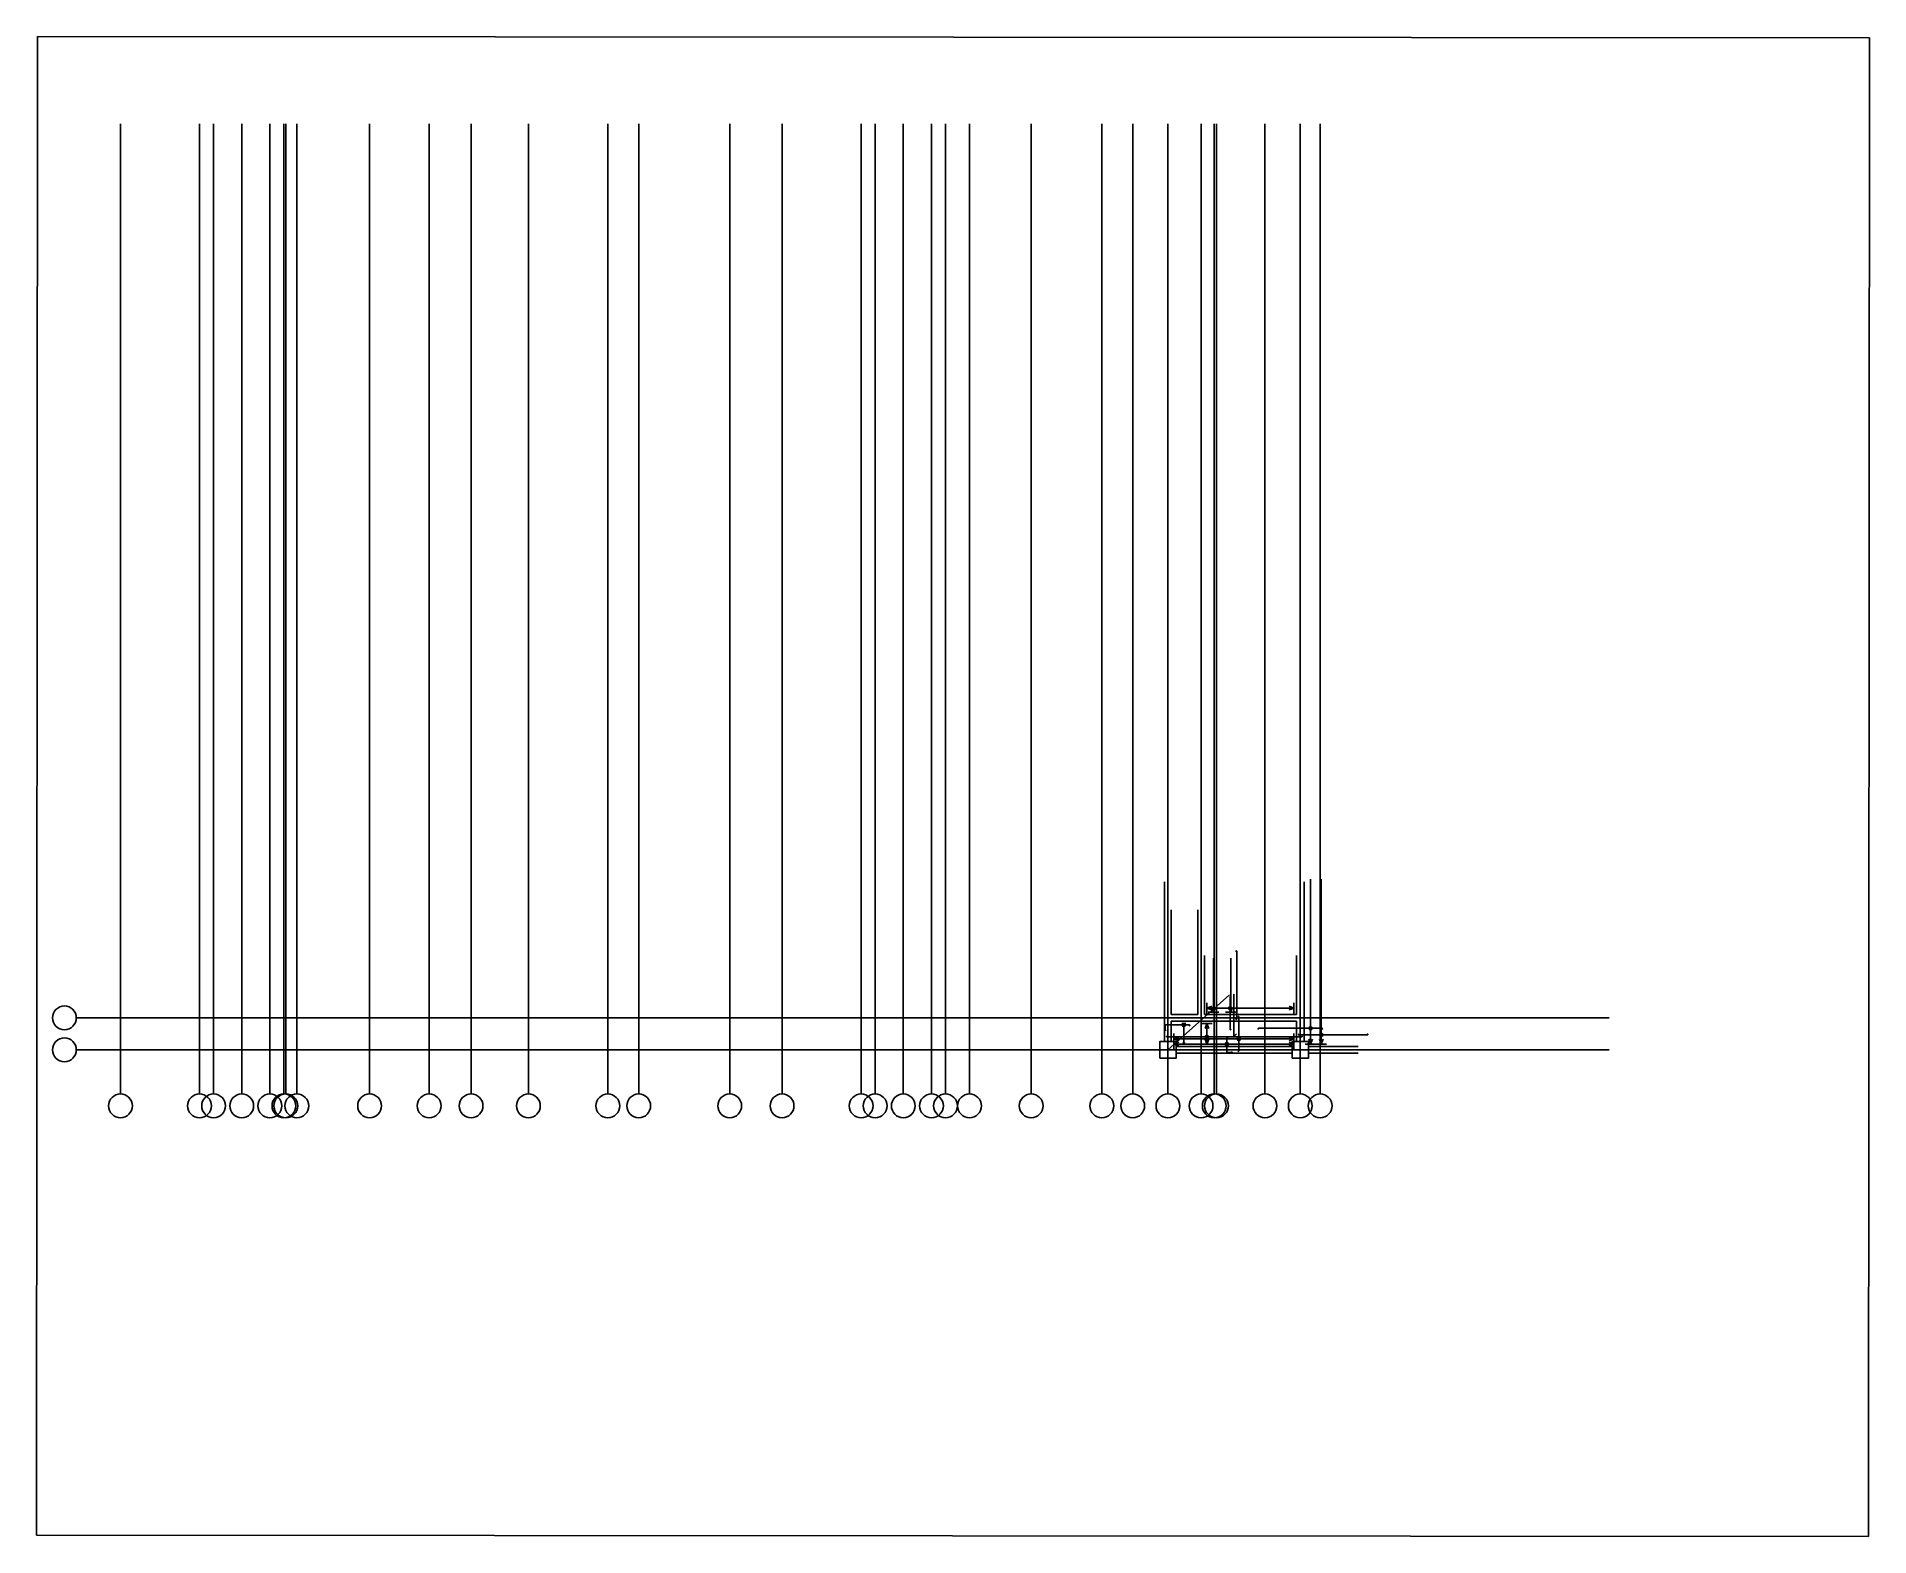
# Model space of a CAD drawing. Header units: metres. Extents: x 2922 to 86025, y -69710 to -1699.
import ezdxf

# ---------------------------------------------------------------- set-up
doc = ezdxf.new("R2010")
doc.units = ezdxf.units.M
for name, color, linetype in [('Axis Circle(Dir 1)', 7, 'Continuous'), ('Axis Circle(Dir 2)', 7, 'Continuous'), ('Axis Line(Dir 1)', 7, 'Continuous'), ('Axis Line(Dir 2)', 7, 'Continuous'), ('Beam Line', 7, 'Continuous'), ('Column Line', 7, 'Continuous'), ('Ghost Axis Line', 7, 'Continuous'), ('Rebar Label', 7, 'Continuous'), ('Rebar Line', 7, 'Continuous'), ('Rebar Span Line', 7, 'Continuous'), ('SheetView', 7, 'Continuous'), ('Slab Edge Line', 7, 'Continuous'), ('Top Rebar Line', 7, 'Continuous'), ('Top Rebar Span Line', 7, 'Continuous')]:
    doc.layers.add(name, color=color, linetype=linetype)

msp = doc.modelspace()

# ---------------------------------------------------------------- linework, layer by layer
at = {"layer": 'Axis Circle(Dir 1)', "transparency": 33554687}
for centre in [(4181, -46198), (4181, -47648)]:
    msp.add_circle(centre, 540, dxfattribs=at)
at = {"layer": 'Axis Circle(Dir 2)', "transparency": 33554687}
for centre in [(6721, -50188), (10306, -50188), (10946, -50188), (12221, -50188), (13496, -50188), (14136, -50188), (14221, -50188), (14721, -50188), (18021, -50188), (20721, -50188), (22621, -50188), (25221, -50188), (28821, -50188), (30221, -50188), (34347, -50188), (36721, -50188), (40306, -50188), (40946, -50188), (42221, -50188), (43496, -50188), (44136, -50188), (45221, -50188), (48021, -50188), (51221, -50188), (52621, -50188), (54221, -50188), (55721, -50188), (56321, -50188), (56421, -50188), (58621, -50188), (60221, -50188), (61121, -50188)]:
    msp.add_circle(centre, 540, dxfattribs=at)
at = {"layer": 'Axis Line(Dir 1)', "transparency": 33554687}
for points in [[(4721, -46198), (74221, -46198)], [(4721, -47648), (74221, -47648)]]:
    msp.add_lwpolyline(points, dxfattribs=at)
at = {"layer": 'Axis Line(Dir 2)', "transparency": 33554687}
for points in [[(6721, -49648), (6721, -5648)], [(10306, -49648), (10306, -5648)], [(10946, -49648), (10946, -5648)], [(12221, -49648), (12221, -5648)], [(13496, -49648), (13496, -5648)], [(14136, -49648), (14136, -5648)], [(14221, -49648), (14221, -5648)], [(14721, -49648), (14721, -5648)], [(18021, -49648), (18021, -5648)], [(20721, -49648), (20721, -5648)], [(22621, -49648), (22621, -5648)], [(25221, -49648), (25221, -5648)], [(28821, -49648), (28821, -5648)], [(30221, -49648), (30221, -5648)], [(34347, -49648), (34347, -5648)], [(36721, -49648), (36721, -5648)], [(40306, -49648), (40306, -5648)], [(40946, -49648), (40946, -5648)], [(42221, -49648), (42221, -5648)], [(43496, -49648), (43496, -5648)], [(44136, -49648), (44136, -5648)], [(45221, -49648), (45221, -5648)], [(48021, -49648), (48021, -5648)], [(51221, -49648), (51221, -5648)], [(52621, -49648), (52621, -5648)], [(54221, -49648), (54221, -5648)], [(55721, -49648), (55721, -5648)], [(56321, -49648), (56321, -5648)], [(56421, -49648), (56421, -5648)], [(58621, -49648), (58621, -5648)], [(60221, -49648), (60221, -5648)], [(61121, -49648), (61121, -5648)]]:
    msp.add_lwpolyline(points, dxfattribs=at)
at = {"layer": 'Beam Line', "linetype": 'Continuous', "transparency": 33554687}
for points in [[(54071, -47273), (54071, -40023)], [(55571, -46048), (55571, -41298)], [(54596, -47798), (59846, -47798)], [(60596, -47798), (62846, -47798)]]:
    msp.add_lwpolyline(points, dxfattribs=at)
at = {"layer": 'Beam Line', "transparency": 33554687}
for points in [[(60396, -47273), (60396, -40023)], [(54371, -46048), (54371, -41298)], [(55871, -46048), (55871, -43373)], [(60046, -46048), (60046, -43373)], [(54371, -46048), (55571, -46048)], [(54371, -47273), (54371, -46348)], [(54371, -46348), (60046, -46348)], [(55871, -46048), (60046, -46048)], [(60046, -47273), (60046, -46348)], [(54596, -47498), (59846, -47498)], [(60596, -47498), (62846, -47498)]]:
    msp.add_lwpolyline(points, dxfattribs=at)
at = {"layer": 'Column Line', "transparency": 33554687}
for points in [[(53846, -48023), (54596, -48023), (54596, -47273), (53846, -47273)], [(59846, -48023), (60596, -48023), (60596, -47273), (59846, -47273)]]:
    msp.add_lwpolyline(points, close=True, dxfattribs=at)
at = {"layer": 'Ghost Axis Line', "transparency": 33554687}
msp.add_lwpolyline([(54221, -47648), (57016, -45148)], dxfattribs=at)
at = {"layer": 'Rebar Label', "transparency": 33554687}
for centre in [(57041, -45755), (54939, -46520), (55985, -47064), (56891, -47383), (57434, -47151), (60689, -46670), (61170, -46970)]:
    msp.add_circle(centre, 72, dxfattribs=at)
at = {"layer": 'Rebar Line', "transparency": 33554687}
for points in [[(57291, -46238), (57306, -46256, 0.701473), (57341, -46244), (57341, -43177, 0.701473), (57306, -43165), (57291, -43183)], [(57384, -47688), (57400, -47706, 0.701473), (57434, -47694), (57434, -46152, 0.701473), (57400, -46140), (57384, -46158)], [(54181, -47014), (54163, -47029, 0.701473), (54175, -47064), (60292, -47064, 0.701473), (60305, -47029), (60286, -47014)], [(60156, -46920), (60138, -46936, 0.701473), (60150, -46970), (63267, -46970, 0.701473), (63280, -46936), (63261, -46920)]]:
    msp.add_lwpolyline(points, format="xyb", dxfattribs=at)
at = {"layer": 'Rebar Span Line', "transparency": 33554687}
for p, q in [((61170, -47388), (61170, -39908)), ((61170, -47388), (61170, -39908)), ((61170, -47388), (61170, -39908)), ((57065, -45938), (57065, -43483)), ((55745, -46458), (56225, -46458)), ((55985, -46458), (55903, -46683)), ((55985, -47388), (55985, -46458)), ((55985, -46458), (56067, -46683)), ((56825, -45938), (57305, -45938)), ((57065, -45938), (56983, -45712)), ((57065, -45938), (57147, -45712)), ((54481, -47391), (54481, -46911)), ((54481, -47151), (54707, -47069)), ((59936, -47151), (54481, -47151)), ((54481, -47151), (54707, -47233)), ((55985, -47388), (55903, -47162)), ((55985, -47388), (56067, -47162)), ((59936, -47151), (59711, -47069)), ((59936, -47151), (59711, -47233)), ((59936, -47391), (59936, -46911)), ((61170, -47388), (61088, -47162)), ((61170, -47388), (61088, -47162)), ((61170, -47388), (61088, -47162)), ((61170, -47388), (61252, -47162)), ((61170, -47388), (61252, -47162)), ((61170, -47388), (61252, -47162)), ((55745, -47388), (56225, -47388)), ((60930, -47388), (61410, -47388)), ((60930, -47388), (61410, -47388)), ((60930, -47388), (61410, -47388))]:
    msp.add_line(p, q, dxfattribs=at)
at = {"layer": 'SheetView', "transparency": 33554687}
msp.add_lwpolyline([(2968, -1699), (2922, -69654), (85979, -69710), (86025, -1755)], close=True, dxfattribs=at)
at = {"layer": 'Slab Edge Line', "transparency": 33554687}
for points in [[(57209, -47042), (57209, -45122)], [(57328, -46923), (57209, -47042)]]:
    msp.add_lwpolyline(points, close=True, dxfattribs=at)
at = {"layer": 'Top Rebar Line', "transparency": 33554687}
for points in [[(57091, -46713), (57075, -46731, -0.701473), (57041, -46719), (57041, -45235, -0.701473), (57075, -45222), (57091, -45240)], [(54146, -46735), (54131, -46754, -0.701473), (54096, -46741), (54096, -46540, -0.414214), (54116, -46520), (55192, -46520, -0.701473), (55205, -46555), (55186, -46570)], [(57106, -47723), (57124, -47738, -0.701473), (57111, -47773), (56910, -47773, -0.414214), (56891, -47753), (56891, -47127, -0.701473), (56925, -47115), (56941, -47133)], [(58331, -46720), (58313, -46705, -0.701473), (58325, -46670), (61217, -46670, -0.701473), (61230, -46705), (61211, -46720)]]:
    msp.add_lwpolyline(points, format="xyb", dxfattribs=at)
at = {"layer": 'Top Rebar Span Line', "transparency": 33554687}
for p, q in [((60689, -47388), (60689, -39908)), ((60689, -47388), (60689, -39908)), ((60689, -47388), (60689, -39908)), ((56289, -45938), (56289, -43483)), ((55981, -45995), (55981, -45515)), ((55981, -45755), (56207, -45673)), ((59936, -45755), (59711, -45673)), ((59936, -45995), (59936, -45515)), ((54846, -46458), (55031, -46458)), ((54939, -46458), (54907, -46545)), ((54939, -47388), (54939, -46458)), ((54939, -46458), (54970, -46545)), ((59936, -45755), (55981, -45755)), ((55981, -45755), (56207, -45838)), ((56049, -45938), (56529, -45938)), ((56289, -45938), (56207, -45712)), ((56289, -45938), (56371, -45712)), ((59936, -45755), (59711, -45838)), ((54481, -47623), (54481, -47143)), ((54481, -47383), (54707, -47301)), ((54939, -47388), (54907, -47301)), ((54939, -47388), (54970, -47301)), ((59936, -47383), (59711, -47301)), ((59936, -47623), (59936, -47143)), ((60689, -47388), (60607, -47162)), ((60689, -47388), (60607, -47162)), ((60689, -47388), (60607, -47162)), ((60689, -47388), (60771, -47162)), ((60689, -47388), (60771, -47162)), ((60689, -47388), (60771, -47162)), ((59936, -47383), (54481, -47383)), ((54481, -47383), (54707, -47465)), ((54846, -47388), (55031, -47388)), ((59936, -47383), (59711, -47465)), ((60449, -47388), (60929, -47388)), ((60449, -47388), (60929, -47388)), ((60449, -47388), (60929, -47388))]:
    msp.add_line(p, q, dxfattribs=at)

doc.saveas('drawing.dxf')
